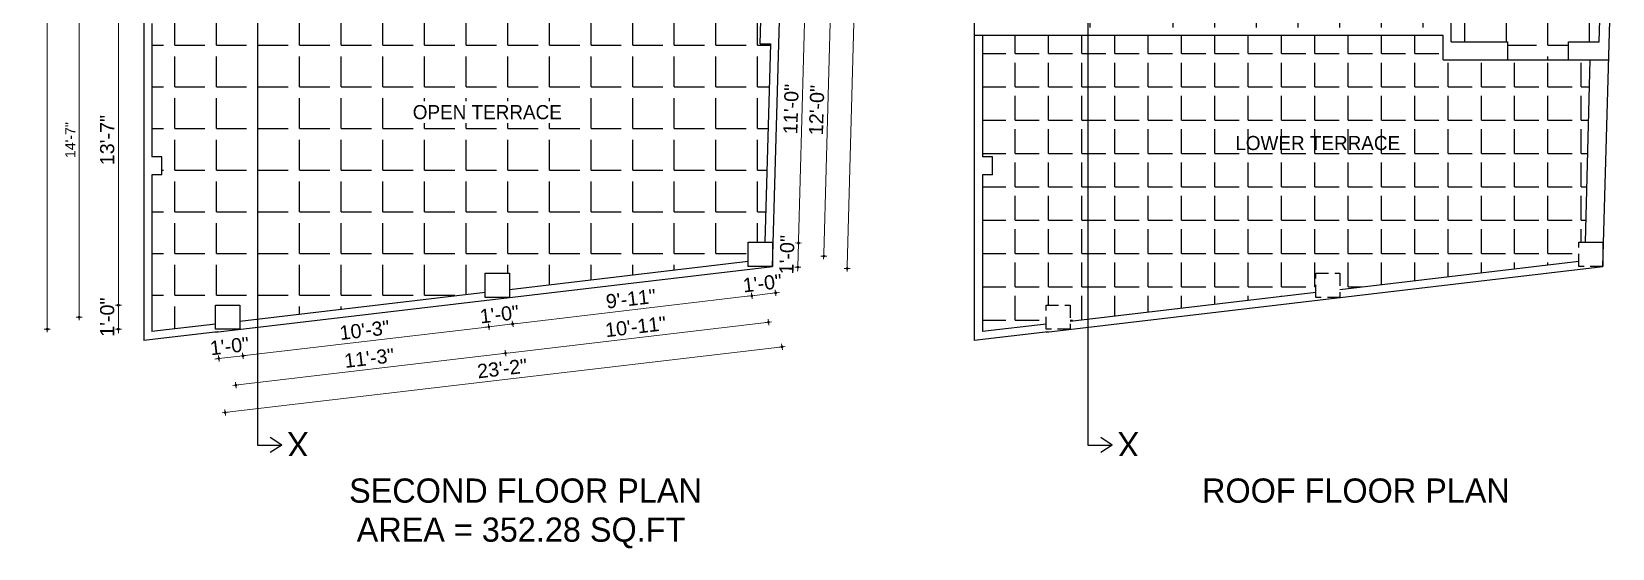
# Model space of a CAD drawing. Header units: inches. Extents: x 10143 to 33197, y -150 to 3760.
# Drawn here: x 30795 to 31578, y 1421 to 1677 of the extents above; entities that cross this region are included whole.
import ezdxf
from ezdxf.enums import TextEntityAlignment as Align

# ---------------------------------------------------------------- set-up
doc = ezdxf.new("R2010")
doc.units = ezdxf.units.IN
doc.header["$LTSCALE"] = 0.5
doc.header["$MEASUREMENT"] = 0
doc.header["$PDMODE"] = 66
doc.linetypes.add('DASHED2', pattern=[0.375, 0.25, -0.125])
for name, color, linetype, lineweight in [('DW TEXT', 92, 'Continuous', 15), ('hatch', 9, 'Continuous', 0), ('Toilet', 7, 'Continuous', 25)]:
    doc.layers.add(name, color=color, linetype=linetype, lineweight=lineweight)
doc.styles.add('CEN', font='GOTHIC.TTF')
doc.styles.get("Standard").update_dxf_attribs({"font": 'arial.ttf'})
doc.dimstyles.new('S8', dxfattribs={"dimtxt": 5, "dimasz": 1, "dimexe": 6, "dimexo": 18, "dimgap": 1.9375, "dimtad": 1, "dimdec": 0, "dimzin": 3, "dimdsep": 46, "dimlunit": 4, "dimtxsty": 'Standard', "dimblk": 'dot 2', "dimcen": 12, "dimse1": 1, "dimse2": 1, "dimclrd": 1, "dimclre": 1, "dimclrt": 256, "dimadec": 0, "dimazin": 0, "dimtfac": 0.75, "dimtdec": 0, "dimtix": 1, "dimtmove": 1, "dimatfit": 3, "dimldrblk": 'DOT', "dimfxl": 1, "dimtolj": 1, "dimtzin": 0, "dimlwd": 9, "dimlwe": 9, "dimarcsym": 0})
pattern_1 = [(0, (8033.66, 0), (0, 16.5), [12, -4.5]), (90, (8033.66, 0), (-16.5, 1e-15), [12, -4.5])]

# ---------------------------------------------------------------- blocks, each defined once
blk = doc.blocks.new('dot1')
at = {"layer": 'hatch'}
h = blk.add_hatch(color=256, dxfattribs=at)
edge = h.paths.add_edge_path()
edge.add_arc((0, 0), 1, 0, 360)
for p, q in [((3, 0), (-3, 0)), ((0, 3), (0, -3))]:
    blk.add_line(p, q, dxfattribs=at)
blk.add_circle((0, 0), 1, dxfattribs=at)
blk = doc.blocks.new('dot 2')
at = {"layer": 'hatch', "xscale": 0.5, "yscale": 0.5, "zscale": 0.5}
blk.add_blockref('dot1', (0, 0), dxfattribs=at)
blk = doc.blocks.new('*D2268')
at = {"layer": 'Defpoints', "color": 0, "transparency": 16777216}
for p in [(30886.1, 1528.5), (30898.1, 1529.92), (30899.65, 1516.8)]:
    blk.add_point(p, dxfattribs=at)
at = {"layer": 'Toilet', "color": 1, "lineweight": 9, "transparency": 16777216}
for p, q in [((30886.66, 1515.27), (30885.66, 1515.15)), ((30887.65, 1515.39), (30899.65, 1516.8)), ((30900.64, 1516.92), (30901.63, 1517.04))]:
    blk.add_line(p, q, dxfattribs=at)
for p, rotation in [((30887.65, 1515.39), 6.727351048226113), ((30899.65, 1516.8), 186.7273510482261)]:
    blk.add_blockref('dot 2', p, dxfattribs=dict(at, rotation=rotation))
at = {"layer": 'Toilet', "transparency": 16777216, "insert": (30893, 1521.57), "char_height": 7, "attachment_point": 5, "rotation": 6.72735}
blk.add_mtext('\\A1;1\'-0"', dxfattribs=at)
blk = doc.blocks.new('_Dot')
at = {"color": 0, "linetype": 'ByBlock', "lineweight": -2}
blk.add_line((-0.5, 0), (-1, 0), dxfattribs=at)
at = {"color": 0, "linetype": 'ByBlock', "const_width": 0.5}
blk.add_lwpolyline([(-0.25, 0, 1), (0.25, 0, 1)], format="xyb", close=True, dxfattribs=at)
blk = doc.blocks.new('*D2269')
at = {"layer": 'Defpoints', "color": 0, "transparency": 16777216}
for p in [(31019.72, 1545.68), (30898.1, 1529.92), (31021.43, 1531.17)]:
    blk.add_point(p, dxfattribs=at)
at = {"layer": 'Toilet', "color": 1, "lineweight": 9, "transparency": 16777216}
blk.add_line((30900.64, 1516.92), (31020.44, 1531.05), dxfattribs=at)
for p, rotation in [((31021.43, 1531.17), 6.727351048253566), ((30899.65, 1516.8), 186.7273510482536)]:
    blk.add_blockref('dot 2', p, dxfattribs=dict(at, rotation=rotation))
at = {"layer": 'Toilet', "transparency": 16777216, "insert": (30959.9, 1529.46), "char_height": 7, "attachment_point": 5, "rotation": 6.72735}
blk.add_mtext('\\A1;10\'-3"', dxfattribs=at)
blk = doc.blocks.new('*D2270')
at = {"layer": 'Defpoints', "color": 0, "transparency": 16777216}
for p in [(31019.72, 1545.68), (31031.72, 1545.68), (31033.27, 1532.56)]:
    blk.add_point(p, dxfattribs=at)
at = {"layer": 'Toilet', "color": 1, "lineweight": 9, "transparency": 16777216}
for p, q in [((31020.44, 1531.05), (31019.45, 1530.93)), ((31021.43, 1531.17), (31033.27, 1532.56)), ((31034.26, 1532.68), (31035.26, 1532.8))]:
    blk.add_line(p, q, dxfattribs=at)
for p, rotation in [((31021.43, 1531.17), 6.727351048253531), ((31033.27, 1532.56), 186.7273510482536)]:
    blk.add_blockref('dot 2', p, dxfattribs=dict(at, rotation=rotation))
at = {"layer": 'Toilet', "transparency": 16777216, "insert": (31026.71, 1537.34), "char_height": 7, "attachment_point": 5, "rotation": 6.72735}
blk.add_mtext('\\A1;1\'-0"', dxfattribs=at)
blk = doc.blocks.new('*D2271')
at = {"layer": 'Defpoints', "color": 0, "transparency": 16777216}
for p in [(31150, 1561.05), (31031.72, 1545.68), (31151.71, 1546.54)]:
    blk.add_point(p, dxfattribs=at)
at = {"layer": 'Toilet', "color": 1, "lineweight": 9, "transparency": 16777216}
blk.add_line((31034.26, 1532.68), (31150.72, 1546.42), dxfattribs=at)
for p, rotation in [((31151.71, 1546.54), 6.727351048253566), ((31033.27, 1532.56), 186.7273510482536)]:
    blk.add_blockref('dot 2', p, dxfattribs=dict(at, rotation=rotation))
at = {"layer": 'Toilet', "transparency": 16777216, "insert": (31091.85, 1545.02), "char_height": 7, "attachment_point": 5, "rotation": 6.72735}
blk.add_mtext('\\A1;9\'-11"', dxfattribs=at)
blk = doc.blocks.new('*D2272')
at = {"layer": 'Defpoints', "color": 0, "transparency": 16777216}
for p in [(31150, 1561.05), (31162, 1561.05), (31163.55, 1547.93)]:
    blk.add_point(p, dxfattribs=at)
at = {"layer": 'Toilet', "color": 1, "lineweight": 9, "transparency": 16777216}
for p, q in [((31150.72, 1546.42), (31149.73, 1546.3)), ((31151.71, 1546.54), (31163.55, 1547.93)), ((31164.54, 1548.05), (31165.53, 1548.17))]:
    blk.add_line(p, q, dxfattribs=at)
for p, rotation in [((31151.71, 1546.54), 6.727351048253531), ((31163.55, 1547.93), 186.7273510482536)]:
    blk.add_blockref('dot 2', p, dxfattribs=dict(at, rotation=rotation))
at = {"layer": 'Toilet', "transparency": 16777216, "insert": (31156.99, 1552.71), "char_height": 7, "attachment_point": 5, "rotation": 6.72735}
blk.add_mtext('\\A1;1\'-0"', dxfattribs=at)
blk = doc.blocks.new('*D2273')
at = {"layer": 'Defpoints', "color": 0, "transparency": 16777216}
for p in [(31156, 1567.05), (31025.72, 1551.68), (31029.69, 1518.04)]:
    blk.add_point(p, dxfattribs=at)
at = {"layer": 'Toilet', "color": 1, "lineweight": 9, "transparency": 16777216}
blk.add_line((31158.98, 1533.29), (31030.68, 1518.15), dxfattribs=at)
for p, rotation in [((31159.97, 1533.4), 6.727351048225874), ((31029.69, 1518.04), 186.7273510482259)]:
    blk.add_blockref('dot 2', p, dxfattribs=dict(at, rotation=rotation))
at = {"layer": 'Toilet', "transparency": 16777216, "insert": (31094.19, 1531.19), "char_height": 7, "attachment_point": 5, "rotation": 6.72735}
blk.add_mtext('\\A1;10\'-11"', dxfattribs=at)
blk = doc.blocks.new('*D2274')
at = {"layer": 'Defpoints', "color": 0, "transparency": 16777216}
for p in [(31025.72, 1551.68), (30892.1, 1535.92), (30896.07, 1502.27)]:
    blk.add_point(p, dxfattribs=at)
at = {"layer": 'Toilet', "color": 1, "lineweight": 9, "transparency": 16777216}
blk.add_line((31028.7, 1517.92), (30897.06, 1502.39), dxfattribs=at)
for p, rotation in [((31029.69, 1518.04), 6.727351048253691), ((30896.07, 1502.27), 186.7273510482536)]:
    blk.add_blockref('dot 2', p, dxfattribs=dict(at, rotation=rotation))
at = {"layer": 'Toilet', "transparency": 16777216, "insert": (30962.23, 1515.63), "char_height": 7, "attachment_point": 5, "rotation": 6.72735}
blk.add_mtext('\\A1;11\'-3"', dxfattribs=at)
blk = doc.blocks.new('*D2275')
at = {"layer": 'Defpoints', "color": 0, "transparency": 16777216}
for p in [(31162, 1561.05), (30886.1, 1528.5), (31166.7, 1521.25)]:
    blk.add_point(p, dxfattribs=at)
at = {"layer": 'Toilet', "color": 1, "lineweight": 9, "transparency": 16777216}
blk.add_line((30891.79, 1488.82), (31165.7, 1521.13), dxfattribs=at)
for p, rotation in [((31166.7, 1521.25), 6.727351048225743), ((30890.8, 1488.7), 186.7273510482257)]:
    blk.add_blockref('dot 2', p, dxfattribs=dict(at, rotation=rotation))
at = {"layer": 'Toilet', "transparency": 16777216, "insert": (31028.1, 1510.45), "char_height": 7, "attachment_point": 5, "rotation": 6.72735}
blk.add_mtext('\\A1;23\'-2"', dxfattribs=at)
blk = doc.blocks.new('*D2276')
at = {"layer": 'Defpoints', "color": 0, "transparency": 16777216}
for p in [(31160.05, 1711.41), (31191.43, 1710.53), (31156, 1567.05)]:
    blk.add_point(p, dxfattribs=at)
at = {"layer": 'Toilet', "color": 1, "lineweight": 9, "transparency": 16777216}
blk.add_line((31187.41, 1567.17), (31191.4, 1709.53), dxfattribs=at)
for p, rotation in [((31191.43, 1710.53), 88.39404783827474), ((31187.38, 1566.17), 268.3940478382747)]:
    blk.add_blockref('dot 2', p, dxfattribs=dict(at, rotation=rotation))
at = {"layer": 'Toilet', "transparency": 16777216, "insert": (31183.9, 1638.5), "char_height": 7, "attachment_point": 5, "rotation": 88.39405}
blk.add_mtext('\\A1;12\'-0"', dxfattribs=at)
blk = doc.blocks.new('*D2267')
at = {"layer": 'Defpoints', "color": 0, "transparency": 16777216}
for p in [(31162.34, 1573.05), (31174.85, 1572.69), (31162, 1561.05)]:
    blk.add_point(p, dxfattribs=at)
at = {"layer": 'Toilet', "color": 1, "lineweight": 9, "transparency": 16777216}
for p, q in [((31174.88, 1573.69), (31174.9, 1574.69)), ((31174.51, 1560.69), (31174.85, 1572.69)), ((31174.48, 1559.69), (31174.46, 1558.7))]:
    blk.add_line(p, q, dxfattribs=at)
for p, rotation in [((31174.85, 1572.69), 268.3940478382726), ((31174.51, 1560.69), 88.39404783827257)]:
    blk.add_blockref('dot 2', p, dxfattribs=dict(at, rotation=rotation))
at = {"layer": 'Toilet', "transparency": 16777216, "insert": (31169.17, 1566.85), "char_height": 7, "attachment_point": 5, "rotation": 88.39405}
blk.add_mtext('\\A1;1\'-0"', dxfattribs=at)
blk = doc.blocks.new('*D2278')
at = {"layer": 'Defpoints', "color": 0, "transparency": 16777216}
for p in [(31166.05, 1705.41), (31178.56, 1705.06), (31162.34, 1573.05)]:
    blk.add_point(p, dxfattribs=at)
at = {"layer": 'Toilet', "color": 1, "lineweight": 9, "transparency": 16777216}
blk.add_line((31174.88, 1573.69), (31178.53, 1704.06), dxfattribs=at)
for p, rotation in [((31178.56, 1705.06), 88.3940478382136), ((31174.85, 1572.69), 268.3940478382136)]:
    blk.add_blockref('dot 2', p, dxfattribs=dict(at, rotation=rotation))
at = {"layer": 'Toilet', "transparency": 16777216, "insert": (31171.19, 1639.03), "char_height": 7, "attachment_point": 5, "rotation": 88.39405}
blk.add_mtext('\\A1;11\'-0"', dxfattribs=at)
blk = doc.blocks.new('*D2298')
at = {"layer": 'Defpoints', "color": 0, "transparency": 16777216}
for p in [(30886.1, 1705.41), (30837.93, 1541.92), (30886.1, 1541.92)]:
    blk.add_point(p, dxfattribs=at)
at = {"layer": 'Toilet', "color": 1, "lineweight": 9, "transparency": 16777216}
blk.add_line((30837.93, 1704.41), (30837.93, 1542.92), dxfattribs=at)
for p, rotation in [((30837.93, 1705.41), 90), ((30837.93, 1541.92), 270)]:
    blk.add_blockref('dot 2', p, dxfattribs=dict(at, rotation=rotation))
at = {"layer": 'Toilet', "transparency": 16777216, "insert": (30832.42, 1623.66), "char_height": 7, "attachment_point": 5, "rotation": 90}
blk.add_mtext('\\A1;13\'-7"', dxfattribs=at)
blk = doc.blocks.new('*D2292')
at = {"layer": 'Defpoints', "color": 0, "transparency": 16777216}
for p in [(30886.1, 1541.92), (30837.93, 1529.92), (30886.1, 1529.92)]:
    blk.add_point(p, dxfattribs=at)
at = {"layer": 'Toilet', "color": 1, "lineweight": 9, "transparency": 16777216}
for p, q in [((30837.93, 1542.92), (30837.93, 1543.92)), ((30837.93, 1541.92), (30837.93, 1529.92)), ((30837.93, 1528.92), (30837.93, 1527.92))]:
    blk.add_line(p, q, dxfattribs=at)
for p, rotation in [((30837.93, 1541.92), 270), ((30837.93, 1529.92), 90)]:
    blk.add_blockref('dot 2', p, dxfattribs=dict(at, rotation=rotation))
at = {"layer": 'Toilet', "transparency": 16777216, "insert": (30832.42, 1535.92), "char_height": 7, "attachment_point": 5, "rotation": 90}
blk.add_mtext('\\A1;1\'-0"', dxfattribs=at)
blk = doc.blocks.new('*D2291')
at = {"layer": 'Defpoints', "color": 0, "transparency": 16777216}
for p in [(30886.1, 1876.09), (30802.72, 1529.92), (30886.1, 1529.92)]:
    blk.add_point(p, dxfattribs=at)
at = {"layer": 'Toilet', "color": 1, "lineweight": 9, "transparency": 16777216}
blk.add_line((30802.72, 1875.09), (30802.72, 1530.92), dxfattribs=at)
for p, rotation in [((30802.72, 1876.09), 90), ((30802.72, 1529.92), 270)]:
    blk.add_blockref('dot 2', p, dxfattribs=dict(at, rotation=rotation))
at = {"layer": 'Toilet', "transparency": 16777216, "insert": (30798.23, 1703), "char_height": 5, "attachment_point": 5, "rotation": 90}
blk.add_mtext('\\A1;28\'-10"', dxfattribs=at)

msp = doc.modelspace()

# ---------------------------------------------------------------- hatches: boundary and pattern name
at = {"layer": 'Toilet'}
h = msp.add_hatch(dxfattribs=at)
h.set_pattern_fill('ANGLE', color=256, scale=75)
h.set_pattern_definition([(0, (8033.66, 0), (0, 20.625), [15, -5.625]), (90, (8033.66, 0), (-20.625, 1e-15), [15, -5.625])])
h.paths.add_polyline_path([(31515.13, 1763.91), (31574.72, 1763.91), (31577.78, 1881.14), (31570.39, 1881.14), (31570.39, 1889.13), (31443.13, 1881.18), (31443.13, 1872.44), (31431.13, 1872.44), (31431.13, 1880.43), (31318.27, 1873.38), (31318.27, 1679.41), (31335.28, 1679.41), (31335.28, 1684.41), (31344.28, 1684.41), (31344.28, 1679.41), (31412.28, 1679.41), (31412.28, 1684.41), (31421.28, 1684.41), (31421.28, 1679.41), (31489.28, 1679.41), (31489.28, 1684.41), (31498.28, 1684.41), (31498.28, 1672.41), (31526.28, 1672.41), (31526.28, 1663.41), (31556.28, 1663.41), (31556.28, 1672.41), (31571.53, 1672.41), (31572.46, 1705.41), (31565.46, 1705.41), (31565.46, 1712.41), (31515.13, 1712.41)])
h.paths.add_polyline_path([(31431.13, 1717.41), (31443.13, 1717.41), (31443.13, 1705.41), (31431.13, 1705.41)], flags=16)
h.paths.add_polyline_path([(31393.62, 1797.64), (31470.61, 1797.64), (31470.61, 1808.67), (31393.62, 1808.67)], flags=16)
h.paths.add_polyline_path([(31472.47, 1694.55), (31488.12, 1694.55), (31488.12, 1703.55), (31472.47, 1703.55)], flags=16)
h = msp.add_hatch(dxfattribs=at)
h.set_pattern_fill('ANGLE', color=256, scale=75)
h.set_pattern_definition([(0, (8219.58, 0), (0, 20.625), [15, -5.625]), (90, (8219.58, 0), (-20.625, 1e-15), [15, -5.625])])
edge = h.paths.add_edge_path()
edge.add_line((31156.78, 1705.41), (31154.05, 1705.41))
edge.add_line((31154.05, 1705.41), (31031.72, 1705.41))
edge.add_line((31031.72, 1705.41), (31019.72, 1705.41))
edge.add_line((31019.72, 1705.41), (30928.1, 1705.41))
edge.add_line((30928.1, 1705.41), (30928.1, 1708.67))
edge.add_line((30928.1, 1708.67), (30925.1, 1708.67))
edge.add_arc((30898.37, 1711.72), 26.9, 288.38259, 353.4705, ccw=False)
edge.add_line((30906.86, 1686.19), (30906.86, 1534.98))
edge.add_line((30906.86, 1534.98), (31019.72, 1548.29))
edge.add_line((31019.72, 1548.29), (31019.72, 1557.68))
edge.add_line((31019.72, 1557.68), (31031.72, 1557.68))
edge.add_line((31031.72, 1557.68), (31031.72, 1549.71))
edge.add_line((31031.72, 1549.71), (31150, 1563.66))
edge.add_line((31150, 1563.66), (31150, 1573.05))
edge.add_line((31150, 1573.05), (31153.33, 1573.05))
edge.add_line((31153.33, 1573.05), (31158.34, 1573.05))
edge.add_line((31158.34, 1573.05), (31161.09, 1671.27))
edge.add_line((31161.09, 1671.27), (31155.89, 1671.42))
edge.add_line((31155.89, 1671.42), (31156.78, 1705.41))
edge = h.paths.add_edge_path()
edge.add_arc((30898.37, 1711.72), 26.9, 280.12311, 288.38259, ccw=False)
edge.add_line((30903.1, 1685.24), (30901.1, 1685.24))
edge.add_line((30901.1, 1685.24), (30901.1, 1708.67))
edge.add_line((30901.1, 1708.67), (30898.1, 1708.67))
edge.add_line((30898.1, 1708.67), (30898.1, 1705.41))
edge.add_line((30898.1, 1705.41), (30886.1, 1705.41))
edge.add_line((30886.1, 1705.41), (30886.1, 1717.41))
edge.add_line((30886.1, 1717.41), (30886.1, 1762.41))
edge.add_line((30886.1, 1762.41), (30859.54, 1762.41))
edge.add_line((30859.54, 1762.41), (30859.54, 1742.41))
edge.add_line((30859.54, 1742.41), (30854.54, 1742.41))
edge.add_line((30854.54, 1742.41), (30854.54, 1690.41))
edge.add_line((30854.54, 1690.41), (30859.54, 1690.41))
edge.add_line((30859.54, 1690.41), (30859.54, 1681.41))
edge.add_line((30859.54, 1681.41), (30854.54, 1681.41))
edge.add_line((30854.54, 1681.41), (30854.54, 1615.41))
edge.add_line((30854.54, 1615.41), (30859.54, 1615.41))
edge.add_line((30859.54, 1615.41), (30859.54, 1606.41))
edge.add_line((30859.54, 1606.41), (30854.54, 1606.41))
edge.add_line((30854.54, 1606.41), (30854.54, 1528.81))
edge.add_line((30854.54, 1528.81), (30886.1, 1532.5))
edge.add_line((30886.1, 1532.5), (30886.1, 1541.92))
edge.add_line((30886.1, 1541.92), (30898.1, 1541.92))
edge.add_line((30898.1, 1541.92), (30898.1, 1533.94))
edge.add_line((30898.1, 1533.94), (30906.86, 1534.98))
edge.add_line((30906.86, 1534.98), (30906.86, 1686.19))
h.paths.add_polyline_path([(31061.06, 1694.55), (31076.71, 1694.55), (31076.71, 1703.55), (31061.06, 1703.55)], flags=16)
h.paths.add_polyline_path([(30983.4, 1631.99), (31058, 1631.99), (31058, 1643.02), (30983.4, 1643.02)], flags=16)
h = msp.add_hatch(dxfattribs=at)
h.set_pattern_fill('ANGLE', color=256, scale=60)
h.set_pattern_definition(pattern_1)
h.paths.add_polyline_path([(31318.27, 1675.41), (31265.95, 1675.41), (31265.95, 1615.41), (31270.95, 1615.41), (31270.95, 1606.41), (31265.95, 1606.41), (31265.95, 1528.81), (31297.51, 1532.5), (31297.51, 1541.92), (31309.51, 1541.92), (31309.51, 1533.94), (31318.27, 1534.98)])
h = msp.add_hatch(dxfattribs=at)
h.set_pattern_fill('ANGLE', color=256, scale=60)
h.set_pattern_definition(pattern_1)
h.paths.add_polyline_path([(31431.13, 1548.29), (31431.13, 1557.68), (31443.13, 1557.68), (31443.13, 1549.71), (31561.41, 1563.66), (31561.41, 1573.05), (31564.74, 1573.05), (31567.1, 1663.41), (31494.28, 1663.41), (31494.28, 1675.41), (31318.27, 1675.41), (31318.27, 1534.98)])
h.paths.add_polyline_path([(31391.41, 1616.69), (31472.81, 1616.69), (31472.81, 1627.72), (31391.41, 1627.72)], flags=24)

# ---------------------------------------------------------------- linework, layer by layer
for p, q in [((30906.86, 1931.58), (30906.86, 1472.54)), ((31318.27, 1931.58), (31318.27, 1472.54)), ((30850.54, 1767.41), (30850.54, 1524.31)), ((31261.95, 1767.41), (31261.95, 1524.31)), ((31162, 1561.05), (31166.67, 1727.68)), ((31573.41, 1561.05), (31578.08, 1727.68)), ((31155.89, 1671.42), (31156.78, 1705.41)), ((31571.53, 1672.41), (31572.46, 1705.41)), ((31498.28, 1672.41), (31498.28, 1684.41)), ((30854.54, 1681.41), (30854.54, 1615.41)), ((31155.89, 1671.42), (31161.09, 1671.27)), ((31158.34, 1573.05), (31161.09, 1671.27)), ((31494.28, 1675.41), (31261.95, 1675.41)), ((31265.95, 1675.41), (31265.95, 1615.41)), ((31494.28, 1663.41), (31494.28, 1675.41)), ((31498.28, 1672.41), (31526.28, 1672.41)), ((31526.28, 1663.41), (31526.28, 1672.41)), ((31556.28, 1672.41), (31571.53, 1672.41)), ((31556.28, 1663.41), (31556.28, 1672.41)), ((31494.28, 1663.41), (31576.28, 1663.41)), ((31564.74, 1573.05), (31567.1, 1663.41)), ((30859.54, 1615.41), (30854.54, 1615.41)), ((30859.54, 1615.41), (30854.54, 1615.41)), ((30859.54, 1606.41), (30859.54, 1615.41)), ((31270.95, 1615.41), (31265.95, 1615.41)), ((31270.95, 1606.41), (31270.95, 1615.41)), ((30854.54, 1606.41), (30854.54, 1528.81)), ((30859.54, 1606.41), (30854.54, 1606.41)), ((31265.95, 1606.41), (31265.95, 1528.81)), ((31270.95, 1606.41), (31265.95, 1606.41)), ((31153.33, 1573.05), (31162.34, 1573.05)), ((31564.74, 1573.05), (31573.75, 1573.05)), ((30886.1, 1528.5), (31162, 1561.05)), ((31031.72, 1549.71), (31150, 1563.66)), ((31297.51, 1528.5), (31573.41, 1561.05)), ((31443.13, 1549.71), (31561.41, 1563.66)), ((30898.1, 1533.94), (31019.72, 1548.29)), ((31309.51, 1533.94), (31431.13, 1548.29)), ((30887.16, 1528.63), (30850.54, 1524.31)), ((30886.1, 1532.53), (30854.54, 1528.81)), ((31298.57, 1528.63), (31261.95, 1524.31)), ((31297.51, 1532.53), (31265.95, 1528.81)), ((30906.86, 1472.54), (30918.86, 1472.54)), ((30918.86, 1472.54), (30913.18, 1476.24)), ((30918.86, 1472.54), (30913.18, 1468.84)), ((31318.27, 1472.54), (31330.27, 1472.54)), ((31330.27, 1472.54), (31324.6, 1476.24)), ((31330.27, 1472.54), (31324.6, 1468.84))]:
    msp.add_line(p, q, dxfattribs=at)
for points in [[(31150, 1561.05), (31150, 1573.05), (31162, 1573.05), (31162, 1561.05)], [(31019.72, 1545.68), (31019.72, 1557.68), (31031.72, 1557.68), (31031.72, 1545.68)], [(30886.1, 1529.92), (30886.1, 1541.92), (30898.1, 1541.92), (30898.1, 1529.92)]]:
    msp.add_lwpolyline(points, close=True, dxfattribs=at)
at = {"layer": 'Toilet', "linetype": 'DASHED2', "ltscale": 50}
for points in [[(31561.41, 1561.05), (31561.41, 1573.05), (31573.41, 1573.05), (31573.41, 1561.05)], [(31431.13, 1545.68), (31431.13, 1557.68), (31443.13, 1557.68), (31443.13, 1545.68)], [(31297.51, 1529.92), (31297.51, 1541.92), (31309.51, 1541.92), (31309.51, 1529.92)]]:
    msp.add_lwpolyline(points, close=True, dxfattribs=at)

# ---------------------------------------------------------------- texts
at = {"layer": 'DW TEXT', "ltscale": 0.13, "style": 'CEN'}
for s, height, p in [('OPEN TERRACE', 7, (31020.7, 1637.51)), ('LOWER TERRACE', 7, (31432.11, 1622.21)), ('SECOND FLOOR PLAN', 12, (31039.62, 1450)), ('ROOF FLOOR PLAN', 12, (31451.03, 1450)), ('AREA = 352.28 SQ.FT ', 12, (31039.62, 1430.66))]:
    msp.add_text(s, height=height, dxfattribs=at).set_placement(p, align=Align.MIDDLE_CENTER)
for p in [(30926.9, 1473.1), (31338.31, 1473.1)]:
    msp.add_text('X', height=12, rotation=180, dxfattribs=at).set_placement(p, align=Align.MIDDLE_CENTER)

# ---------------------------------------------------------------- dimensions: what is measured, and where the dimension line sits
at = {"layer": 'Toilet'}
msp.add_aligned_dim(p1=(31162, 1561.05), p2=(31170.98, 1893.14), distance=-37.03, dimstyle='S8', override={"dimtxt": 7, "dimfxl": 2, "dimfxlon": 1, "dimarcsym": 1}, dxfattribs=at).render()
for base, p1, p2, angle, override, picture, middle in [((30802.72, 1529.92), (30886.1, 1876.09), (30886.1, 1529.92), 90, {"dimfxl": 2, "dimfxlon": 1, "dimarcsym": 1}, '*D2291', (30798.23, 1703)), ((30837.93, 1541.92), (30886.1, 1705.41), (30886.1, 1541.92), 90, {"dimtxt": 7, "dimfxl": 2, "dimfxlon": 1, "dimarcsym": 1}, '*D2298', (30832.42, 1623.66)), ((31178.56, 1705.06), (31162.34, 1573.05), (31166.05, 1705.41), 268.39405, {"dimtxt": 7, "dimfxl": 2, "dimfxlon": 1, "dimarcsym": 1}, '*D2278', (31171.19, 1639.03)), ((31151.71, 1546.54), (31031.72, 1545.68), (31150, 1561.05), 186.72735, {"dimtxt": 7, "dimfxl": 2, "dimfxlon": 1, "dimarcsym": 1}, '*D2271', (31091.85, 1545.02)), ((31163.55, 1547.93), (31150, 1561.05), (31162, 1561.05), 186.72735, {"dimtxt": 7, "dimfxl": 2, "dimfxlon": 1, "dimarcsym": 1}, '*D2272', (31156.99, 1552.71)), ((30896.07, 1502.27), (31025.72, 1551.68), (30892.1, 1535.92), 6.72735, {"dimtxt": 7, "dimfxl": 2, "dimfxlon": 1, "dimarcsym": 1}, '*D2274', (30962.23, 1515.63)), ((30837.93, 1529.92), (30886.1, 1541.92), (30886.1, 1529.92), 90, {"dimtxt": 7, "dimfxl": 2, "dimfxlon": 1, "dimarcsym": 1}, '*D2292', (30832.42, 1535.92)), ((31021.43, 1531.17), (30898.1, 1529.92), (31019.72, 1545.68), 186.72735, {"dimtxt": 7, "dimfxl": 2, "dimfxlon": 1, "dimarcsym": 1}, '*D2269', (30959.9, 1529.46)), ((31033.27, 1532.56), (31019.72, 1545.68), (31031.72, 1545.68), 186.72735, {"dimtxt": 7, "dimfxl": 2, "dimfxlon": 1, "dimarcsym": 1}, '*D2270', (31026.71, 1537.34))]:
    dim = msp.add_linear_dim(base=base, p1=p1, p2=p2, angle=angle, dimstyle='S8', override=override, dxfattribs=at)
    dim.commit()
    dim.dimension.update_dxf_attribs({"geometry": picture, "text_midpoint": middle})
msp.add_linear_dim(base=(30818.52, 1711.41), p1=(30892.1, 1535.92), p2=(30892.1, 1711.41), angle=90, dimstyle='S8', override={"dimfxl": 2, "dimfxlon": 1, "dimarcsym": 1}, dxfattribs=at).render()
for p1, p2, distance, picture, middle in [((31156, 1567.05), (31160.05, 1711.41), -31.39, '*D2276', (31183.9, 1638.5)), ((31162, 1561.05), (31162.34, 1573.05), -12.51, '*D2267', (31169.17, 1566.85)), ((31156, 1567.05), (31025.72, 1551.68), 33.88, '*D2273', (31094.19, 1531.19)), ((30886.1, 1528.5), (31162, 1561.05), -40.07, '*D2275', (31028.1, 1510.45)), ((30886.1, 1528.5), (30898.1, 1529.92), -13.2, '*D2268', (30893, 1521.57))]:
    dim = msp.add_aligned_dim(p1=p1, p2=p2, distance=distance, dimstyle='S8', override={"dimtxt": 7, "dimfxl": 2, "dimfxlon": 1, "dimarcsym": 1}, dxfattribs=at)
    dim.commit()
    dim.dimension.update_dxf_attribs({"geometry": picture, "text_midpoint": middle})

doc.saveas('drawing.dxf')
